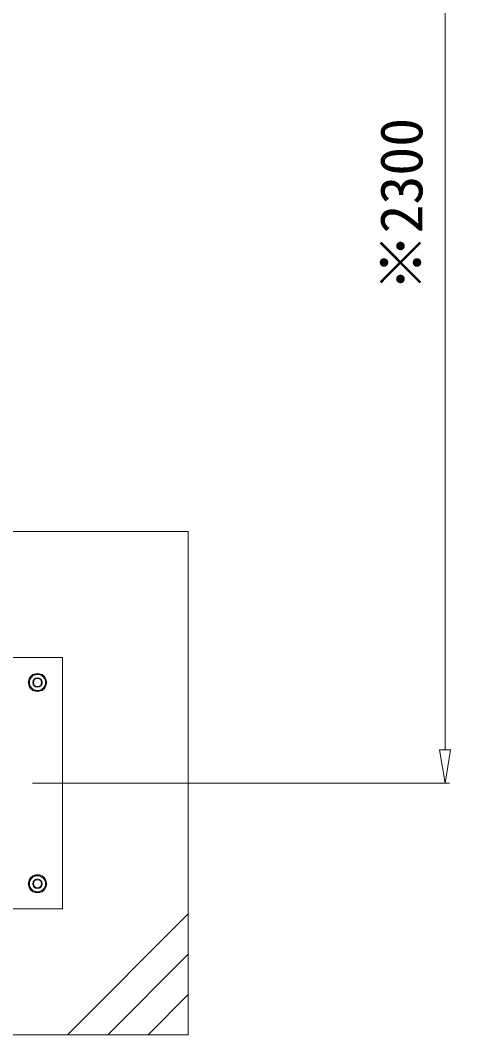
# Model space of a CAD drawing. Units: millimetres, scale not verified. Extents: x -12090 to 12090, y -18325 to 18325.
# Drawn here: x 2916 to 3812, y -5775 to -3759 of the extents above; entities that cross this region are included whole.
import ezdxf
from ezdxf.enums import TextEntityAlignment as Align

# ---------------------------------------------------------------- set-up
doc = ezdxf.new("R2010")
doc.units = ezdxf.units.MM
doc.header["$LTSCALE"] = 90
doc.linetypes.add('CHAIN2', pattern=[12, 9, -1, 1, -1])
for name, color, linetype, lineweight in [('0-6_ﾎﾞﾙﾄ類', 134, 'Continuous', 18), ('0-9_基礎工事用PCA大', 134, 'Continuous', 18), ('0-B_寸法', 134, 'Continuous', 18), ('1-6_通芯', 134, 'CHAIN2', 18)]:
    doc.layers.add(name, color=color, linetype=linetype, lineweight=lineweight)
doc.styles.add('ＭＳ ゴシック', font='')
doc.styles.get('ＭＳ ゴシック').set_extended_font_data('MS Gothic')

msp = doc.modelspace()

# ---------------------------------------------------------------- linework, layer by layer
at = {"layer": '0-6_ﾎﾞﾙﾄ類'}
for points in [[(2940.57, -5059), (2931.34, -5075), (2940.57, -5091), (2959.05, -5091), (2968.28, -5075), (2959.05, -5059)], [(2940.57, -5491), (2931.34, -5475), (2940.57, -5459), (2959.05, -5459), (2968.28, -5475), (2959.05, -5491)]]:
    msp.add_lwpolyline(points, close=True, dxfattribs=at)
for centre, radius in [((2949.8, -5075), 16), ((2949.8, -5075), 9.52), ((2949.8, -5075), 8.08), ((2949.8, -5475), 16), ((2949.8, -5475), 9.52), ((2949.8, -5475), 8.08)]:
    msp.add_circle(centre, radius, dxfattribs=at)
for centre, start, end in [((2949.8, -5075), 122.734, 177.266), ((2949.8, -5075), 62.734, 117.266), ((2949.8, -5075), 2.734, 57.266), ((2949.8, -5075), 182.734, 237.266), ((2949.8, -5075), 302.734, 357.266), ((2949.8, -5075), 242.734, 297.266), ((2949.8, -5475), 122.734, 177.266), ((2949.8, -5475), 62.734, 117.266), ((2949.8, -5475), 2.734, 57.266), ((2949.8, -5475), 182.734, 237.266), ((2949.8, -5475), 302.734, 357.266), ((2949.8, -5475), 242.734, 297.266)]:
    msp.add_arc(centre, 18, start, end, dxfattribs=at)
at = {"layer": '0-9_基礎工事用PCA大'}
for p, q in [((3249.81, -5535), (3009.81, -5775)), ((3249.81, -5615), (3089.81, -5775)), ((3249.81, -5695), (3169.81, -5775))]:
    msp.add_line(p, q, dxfattribs=at)
for points in [[(2249.81, -5325), (2249.81, -5775), (3249.81, -5775), (3249.81, -4775), (2863.43, -4775)], [(2863.43, -5025), (2999.81, -5025), (2999.81, -5525), (2664.08, -5525)]]:
    msp.add_lwpolyline(points, dxfattribs=at)
at = {"layer": '0-B_寸法'}
for p, q in [((3760.8, -3041), (3760.8, -5209)), ((3749.8, -5209), (3760.8, -5275)), ((3749.8, -5209), (3771.81, -5209)), ((3760.8, -5275), (3771.81, -5209)), ((2940.15, -5275), (3761.81, -5275))]:
    msp.add_line(p, q, dxfattribs=at)
at = {"layer": '1-6_通芯'}
msp.add_line((-10000.2, -5275), (4240.81, -5275), dxfattribs=at)

# ---------------------------------------------------------------- texts
at = {"layer": '0-B_寸法', "style": 'ＭＳ ゴシック'}
msp.add_text('※2300', height=84.46, rotation=90, dxfattribs=at).set_placement((3741.25, -4297.8), align=Align.BOTTOM_LEFT)

doc.saveas('drawing.dxf')
